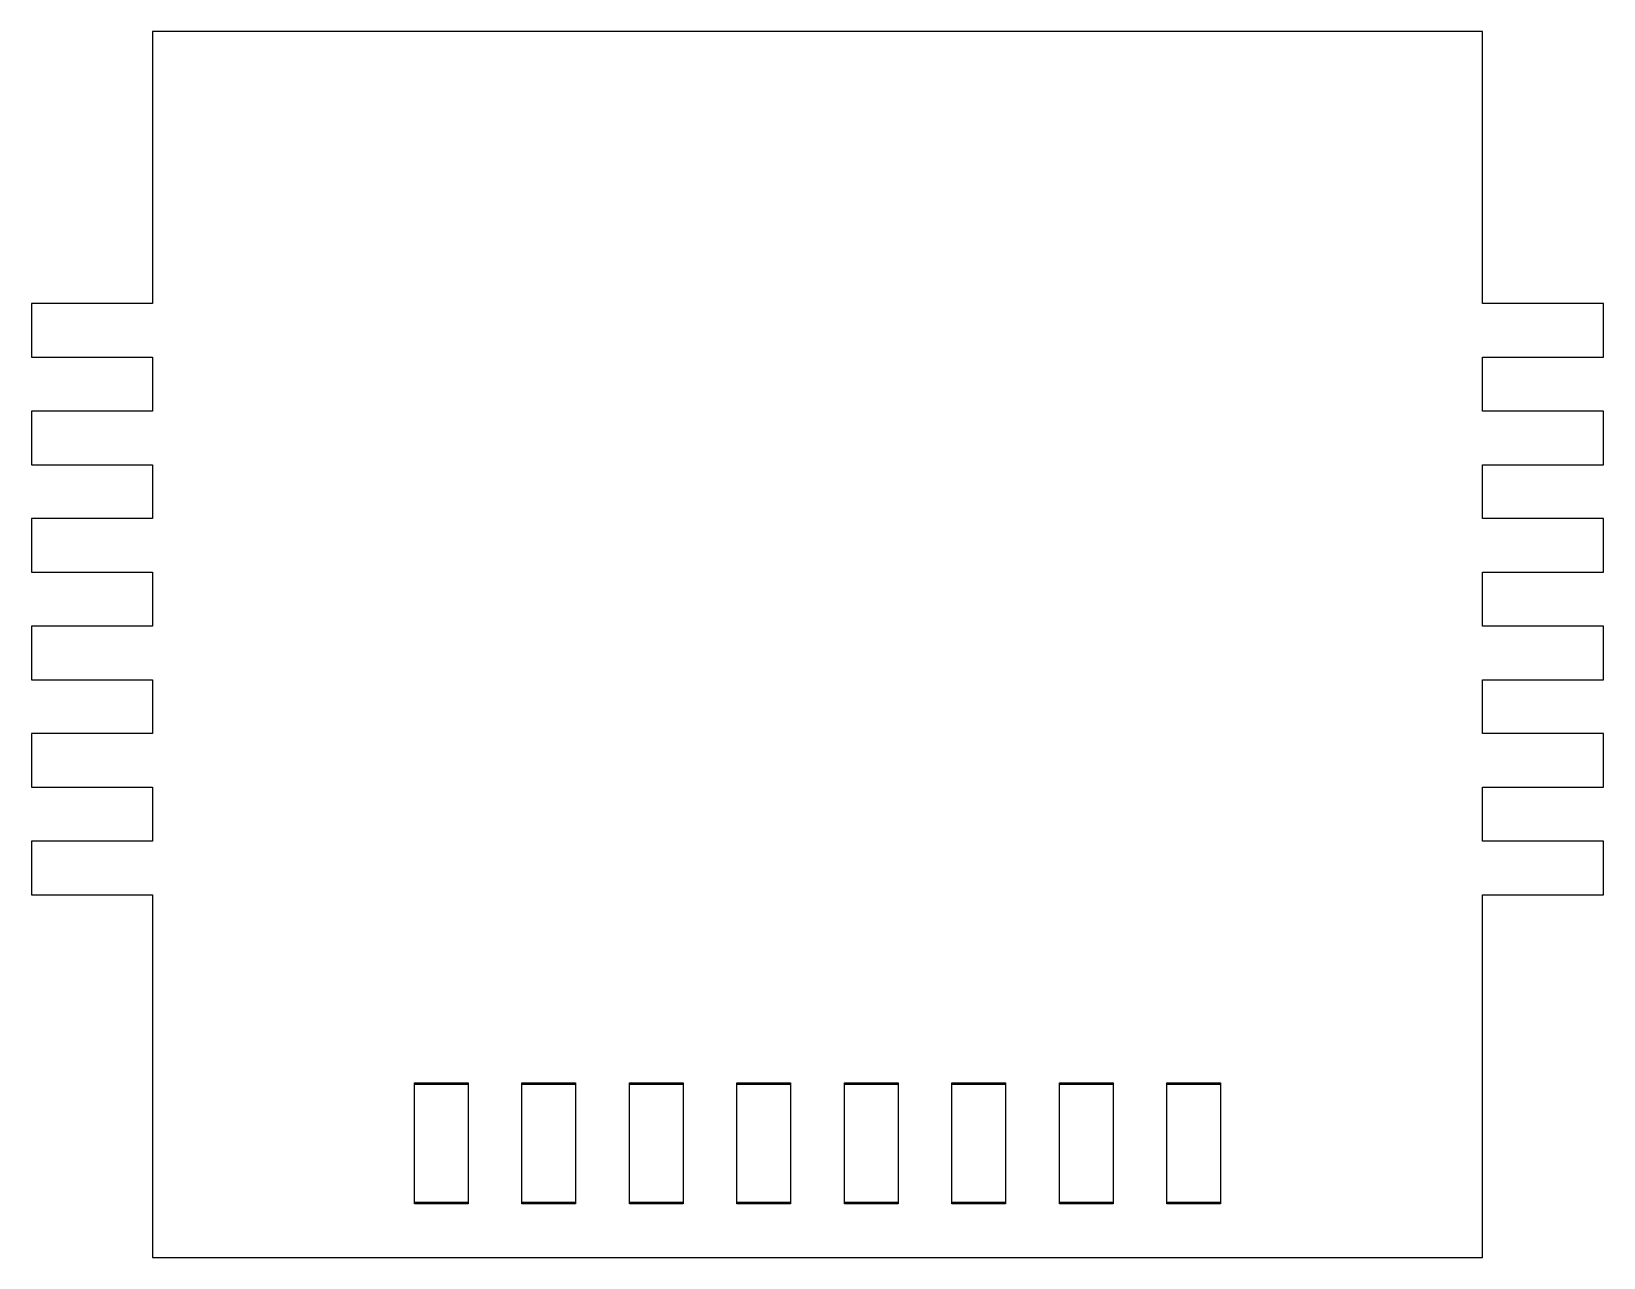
# Model space of a CAD drawing. Header units: millimetres. Extents: x -58 to 58, y -63 to 28.
import ezdxf

# ---------------------------------------------------------------- set-up
doc = ezdxf.new("R2010")
doc.units = ezdxf.units.MM
doc.layers.get('0').update_dxf_attribs({"linetype": 'CONTINUOUS'})

msp = doc.modelspace()

# ---------------------------------------------------------------- linework, layer by layer
for points in [[(-49.5, 28), (-49.5, 7.75), (-58.5, 7.75), (-58.5, 3.75), (-49.5, 3.75), (-49.5, -0.25), (-58.5, -0.25), (-58.5, -4.25), (-49.5, -4.25), (-49.5, -8.25), (-58.5, -8.25), (-58.5, -12.25), (-49.5, -12.25), (-49.5, -16.25), (-58.5, -16.25), (-58.5, -20.25), (-49.5, -20.25), (-49.5, -24.25), (-58.5, -24.25), (-58.5, -28.25), (-49.5, -28.25), (-49.5, -32.25), (-58.5, -32.25), (-58.5, -36.25), (-49.5, -36.25), (-49.5, -63.25), (49.5, -63.25), (49.5, -36.25), (58.5, -36.25), (58.5, -32.25), (49.5, -32.25), (49.5, -28.25), (58.5, -28.25), (58.5, -24.25), (49.5, -24.25), (49.5, -20.25), (58.5, -20.25), (58.5, -16.25), (49.5, -16.25), (49.5, -12.25), (58.5, -12.25), (58.5, -8.25), (49.5, -8.25), (49.5, -4.25), (58.5, -4.25), (58.5, -0.25), (49.5, -0.25), (49.5, 3.75), (58.5, 3.75), (58.5, 7.75), (49.5, 7.75), (49.5, 28)], [(-30, -50.25), (-26, -50.25), (-26, -59.25), (-30, -59.25)], [(-22, -59.25), (-22, -50.25), (-18, -50.25), (-18, -59.25)], [(-14, -59.25), (-14, -50.25), (-10, -50.25), (-10, -59.25)], [(-6, -59.25), (-6, -50.25), (-2, -50.25), (-2, -59.25)], [(2, -59.25), (2, -50.25), (6, -50.25), (6, -59.25)], [(10, -59.25), (10, -50.25), (14, -50.25), (14, -59.25)], [(18, -59.25), (18, -50.25), (22, -50.25), (22, -59.25)], [(26, -59.25), (26, -50.25), (30, -50.25), (30, -59.25)], [(-30, -50.35), (-26, -50.35), (-26, -59.15), (-30, -59.15)], [(-22, -50.35), (-18, -50.35), (-18, -59.15), (-22, -59.15)], [(-14, -50.35), (-10, -50.35), (-10, -59.15), (-14, -59.15)], [(-6, -50.35), (-2, -50.35), (-2, -59.15), (-6, -59.15)], [(2, -50.35), (6, -50.35), (6, -59.15), (2, -59.15)], [(10, -50.35), (14, -50.35), (14, -59.15), (10, -59.15)], [(18, -50.35), (22, -50.35), (22, -59.15), (18, -59.15)], [(26, -50.35), (30, -50.35), (30, -59.15), (26, -59.15)]]:
    msp.add_lwpolyline(points, close=True)

doc.saveas('drawing.dxf')
